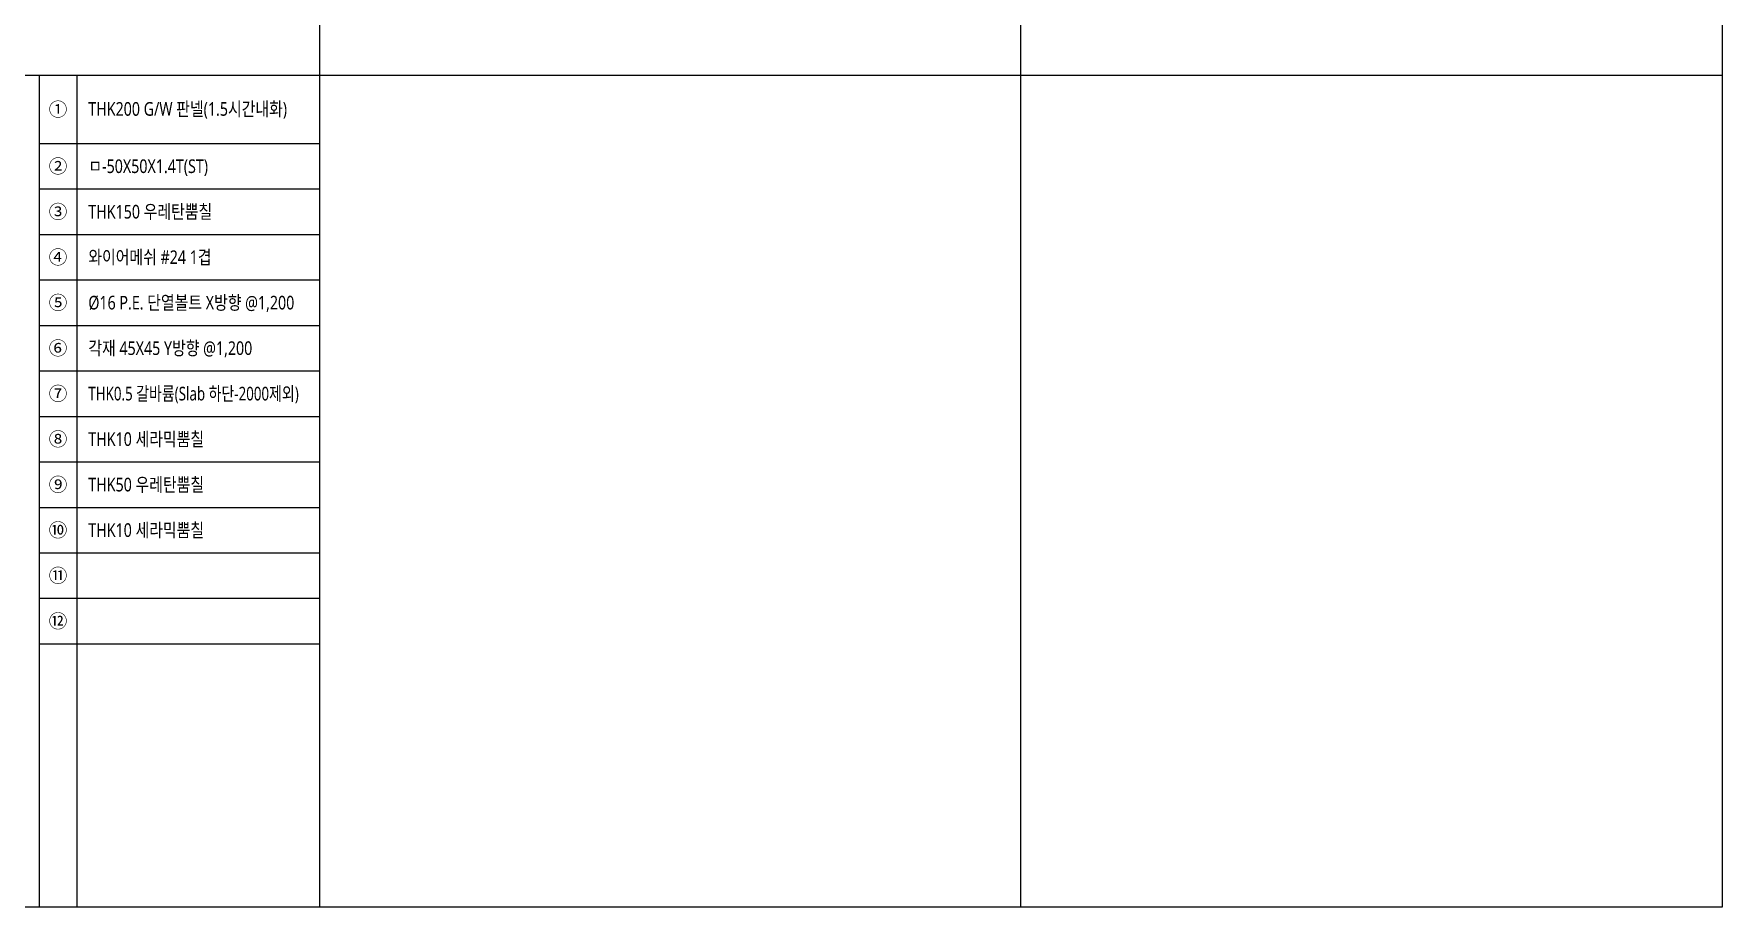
# Model space of a CAD drawing. Header units: millimetres. Extents: x 1008970 to 1091919, y 939088 to 948574.
# Drawn here: x 1048671 to 1056737, y 939179 to 943352 of the extents above; entities that cross this region are included whole.
import ezdxf
from ezdxf.enums import TextEntityAlignment as Align

# ---------------------------------------------------------------- set-up
doc = ezdxf.new("R2010")
doc.units = ezdxf.units.MM
doc.header["$LTSCALE"] = 5
doc.header["$MEASUREMENT"] = 0
doc.layers.get('0').update_dxf_attribs({"linetype": 'CONTINUOUS'})
doc.layers.add('5TXT', color=7, linetype='CONTINUOUS')
doc.styles.add('한글', font='malgun.ttf')

msp = doc.modelspace()

# ---------------------------------------------------------------- linework, layer by layer
for p, q in [((1048695.993, 943154.195), (1048695.993, 939179.201)), ((1048877.086, 943154.195), (1048877.086, 939179.201)), ((1048695.993, 942828.227), (1050036.082, 942828.227)), ((1048695.993, 942610.915), (1050036.082, 942610.915)), ((1048695.993, 942393.604), (1050036.082, 942393.604)), ((1048695.993, 942176.292), (1050036.082, 942176.292)), ((1048695.993, 941958.98), (1050036.082, 941958.98)), ((1048695.993, 941741.668), (1050036.082, 941741.668)), ((1048695.993, 941524.357), (1050036.082, 941524.357)), ((1048695.993, 941307.045), (1050036.082, 941307.045)), ((1048695.993, 941089.733), (1050036.082, 941089.733)), ((1048695.993, 940872.421), (1050036.082, 940872.421)), ((1048695.993, 940655.11), (1050036.082, 940655.11)), ((1048695.993, 940437.798), (1050036.082, 940437.798))]:
    msp.add_line(p, q)
msp.add_lwpolyline([(1056736.528, 939179.201), (1042864.794, 939179.201), (1042864.794, 947708.687), (1056736.528, 947708.687)], close=True)
at = {"layer": '5TXT'}
for p, q in [((1050036.082, 947708.687), (1050036.082, 939179.201)), ((1053386.305, 939179.201), (1053386.305, 947708.687)), ((1043335.636, 943154.195), (1056736.528, 943154.195))]:
    msp.add_line(p, q, dxfattribs=at)

# ---------------------------------------------------------------- texts
at = {"style": '한글'}
for s, p in [('①', (1048786.539, 942991.211)), ('②', (1048786.539, 942719.571)), ('③', (1048786.539, 942502.26)), ('④', (1048786.539, 942284.948)), ('⑤', (1048786.539, 942067.636)), ('⑥', (1048786.539, 941850.324)), ('⑦', (1048786.539, 941633.013)), ('⑧', (1048786.539, 941415.701)), ('⑨', (1048786.539, 941198.389)), ('⑩', (1048786.539, 940981.077)), ('⑪', (1048786.539, 940763.765)), ('⑫', (1048786.539, 940546.454))]:
    msp.add_text(s, height=65.194, dxfattribs=at).set_placement(p, align=Align.MIDDLE_CENTER)
for s, width, p in [('THK200 G/W 판넬(1.5시간내화)', 0.8, (1048931.414, 942993.163)), ('ㅁ-50X50X1.4T(ST)', 0.8, (1048931.414, 942719.571)), ('THK150 우레탄뿜칠', 0.8, (1048931.414, 942502.26)), ('와이어메쉬 #24 1겹', 0.8, (1048931.414, 942284.948)), ('Ø16 P.E. 단열볼트 X방향 @1,200', 0.8, (1048931.414, 942067.636)), ('각재 45X45 Y방향 @1,200', 0.8, (1048931.414, 941850.324)), ('THK0.5 갈바륨(Slab 하단-2000제외)', 0.75, (1048931.414, 941633.013)), ('THK10 세라믹뿜칠', 0.8, (1048931.414, 941415.701)), ('THK50 우레탄뿜칠', 0.8, (1048931.414, 941198.389)), ('THK10 세라믹뿜칠', 0.8, (1048931.414, 940981.077))]:
    msp.add_text(s, height=65.19353, dxfattribs=dict(at, width=width)).set_placement(p, align=Align.MIDDLE_LEFT)

doc.saveas('drawing.dxf')
